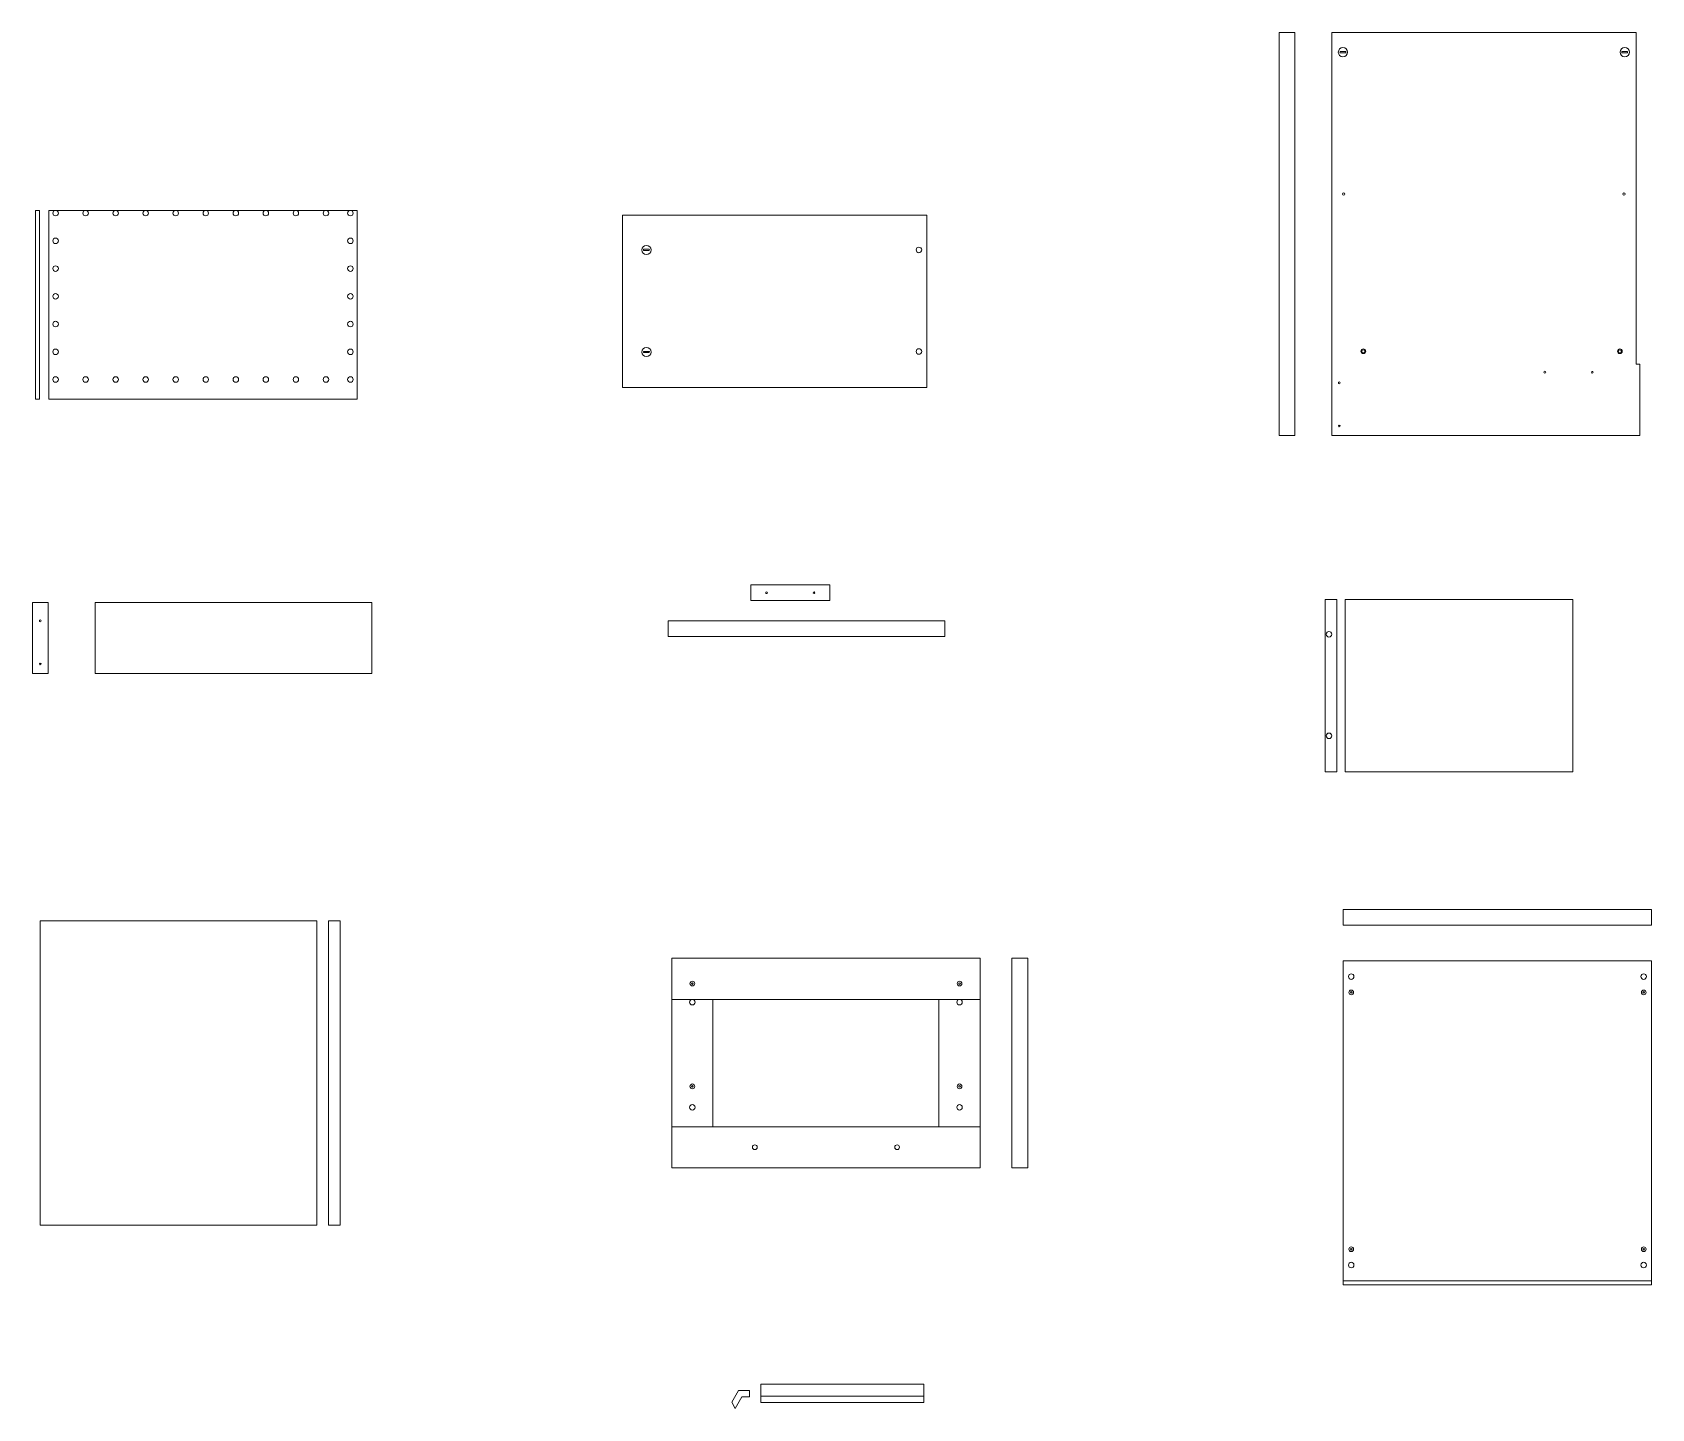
# Model space of a CAD drawing. Header units: centimetres. Extents: x 870 to 8703, y -2721 to 3420.
# Drawn here: x 7884 to 8703, y -106 to 590 of the extents above; entities that cross this region are included whole.
import ezdxf

# ---------------------------------------------------------------- set-up
doc = ezdxf.new("R2010")
doc.units = ezdxf.units.CM
doc.layers.add('A-ELEV-MBE', color=8, linetype='Continuous', lineweight=9)
doc.layers.add('A-SECT-MCUT1', color=7, linetype='Continuous', lineweight=13)

msp = doc.modelspace()

# ---------------------------------------------------------------- linework, layer by layer
at = {"layer": 'A-ELEV-MBE'}
for p, q in [((8514.96, 386.21), (8514.96, 590.21)), ((8522.96, 590.21), (8514.96, 590.21)), ((8522.96, 386.21), (8522.96, 590.21)), ((8541.58, 590.21), (8541.58, 515.41)), ((8541.58, 590.21), (8695.58, 590.21)), ((8695.58, 590.21), (8695.58, 422.21)), ((8541.58, 386.21), (8541.58, 515.41)), ((8695.58, 515.41), (8695.58, 509.41)), ((8695.58, 509.41), (8695.58, 508.96)), ((7887.71, 500.14), (7885.71, 500.14)), ((7885.71, 500.14), (7885.71, 404.54)), ((7887.71, 404.54), (7887.71, 500.14)), ((7892.45, 500.14), (7892.45, 404.54)), ((7892.45, 500.14), (8048.45, 500.14)), ((8048.45, 500.14), (8048.45, 404.54)), ((8182.72, 497.64), (8336.72, 497.64)), ((8182.72, 497.64), (8182.72, 410.44)), ((8336.72, 497.64), (8336.72, 410.44)), ((8695.58, 422.21), (8697.58, 422.21)), ((8697.58, 386.21), (8697.58, 422.21)), ((8182.72, 410.44), (8336.72, 410.44)), ((8336.72, 410.44), (8330.72, 410.44)), ((7887.71, 404.54), (7885.71, 404.54)), ((7892.45, 404.54), (8048.45, 404.54)), ((8522.96, 386.21), (8514.96, 386.21)), ((8541.58, 386.21), (8697.58, 386.21)), ((8247.66, 302.62), (8247.66, 310.62)), ((8247.66, 310.62), (8287.66, 310.62)), ((8287.66, 310.62), (8287.66, 302.62)), ((7884.11, 301.73), (7892.11, 301.73)), ((7884.11, 265.73), (7884.11, 301.73)), ((7892.11, 301.73), (7892.11, 265.73)), ((7915.82, 265.73), (7915.82, 301.73)), ((7915.82, 301.73), (8055.82, 301.73)), ((8055.82, 301.73), (8055.82, 265.73)), ((8287.66, 302.62), (8247.66, 302.62)), ((8538.21, 215.9), (8538.21, 303.1)), ((8538.21, 303.1), (8544.21, 303.1)), ((8544.21, 303.1), (8540.21, 303.1)), ((8544.21, 303.1), (8544.21, 215.9)), ((8548.38, 303.11), (8663.58, 303.11)), ((8548.38, 215.91), (8548.38, 303.11)), ((8548.38, 303.11), (8663.58, 303.11)), ((8663.58, 303.11), (8663.58, 215.91)), ((8205.84, 284.45), (8205.84, 292.45)), ((8205.84, 292.45), (8345.84, 292.45)), ((8345.84, 292.45), (8345.84, 284.45)), ((8205.84, 284.45), (8345.84, 284.45)), ((7884.11, 265.73), (7892.11, 265.73)), ((7915.82, 265.73), (8055.82, 265.73)), ((8544.21, 215.9), (8538.21, 215.9)), ((8663.58, 215.91), (8548.38, 215.91)), ((7888.08, 140.5), (7888.08, -13.5)), ((8028.08, 140.5), (7888.08, 140.5)), ((8028.08, -13.5), (8028.08, 140.5)), ((8033.91, -13.5), (8033.91, 140.5)), ((8033.91, 140.5), (8039.91, 140.5)), ((8039.91, 140.5), (8039.91, -13.5)), ((8547.48, 138.34), (8547.48, 146.34)), ((8547.48, 146.34), (8703.48, 146.34)), ((8703.48, 146.34), (8703.48, 138.34)), ((8703.48, 138.34), (8547.48, 138.34)), ((8207.68, 15.56), (8207.68, 121.56)), ((8207.68, 121.56), (8363.68, 121.56)), ((8363.68, 121.56), (8363.68, 15.56)), ((8379.78, 15.56), (8379.78, 121.56)), ((8379.78, 121.56), (8387.78, 121.56)), ((8387.78, 121.56), (8387.78, 15.56)), ((8547.48, 120.32), (8703.48, 120.32)), ((8547.48, -43.68), (8547.48, 120.32)), ((8703.48, 120.32), (8703.48, -43.68)), ((8207.68, 100.76), (8363.68, 100.76)), ((8207.68, 100.76), (8218.08, 100.76)), ((8228.48, 100.76), (8228.48, 36.36)), ((8342.88, 100.76), (8342.88, 36.36)), ((8363.68, 100.76), (8353.28, 100.76)), ((8207.68, 36.36), (8363.68, 36.36)), ((8207.68, 36.36), (8207.68, 25.96)), ((8207.68, 15.56), (8363.68, 15.56)), ((8379.78, 15.56), (8387.78, 15.56)), ((7888.08, -13.5), (8028.08, -13.5)), ((8033.91, -13.5), (8039.91, -13.5)), ((8703.37, -41.68), (8547.48, -41.68)), ((8703.48, -43.68), (8547.48, -43.68)), ((8241.47, -97.14), (8238, -103.14)), ((8247.07, -97.14), (8241.47, -97.14)), ((8247.07, -97.14), (8247.07, -100.34)), ((8335.16, -94), (8252.76, -94)), ((8252.76, -94), (8252.76, -103.2)), ((8335.16, -94), (8335.16, -103.2)), ((8238, -103.14), (8239.66, -106.34)), ((8243.07, -100.34), (8239.66, -106.34)), ((8247.07, -100.34), (8243.07, -100.34)), ((8252.76, -100), (8335.16, -100)), ((8252.76, -103.2), (8335.16, -103.2))]:
    msp.add_line(p, q, dxfattribs=at)
for centre, radius in [((7895.85, 498.74), 1.4), ((7911.05, 498.74), 1.4), ((7926.25, 498.74), 1.4), ((7941.45, 498.74), 1.4), ((7956.65, 498.74), 1.4), ((7971.85, 498.74), 1.4), ((7987.05, 498.74), 1.4), ((8002.25, 498.74), 1.4), ((8017.45, 498.74), 1.4), ((8032.65, 498.74), 1.4), ((8045.05, 498.74), 1.4), ((7895.85, 484.7), 1.4), ((8045.05, 484.7), 1.4), ((7895.85, 470.66), 1.4), ((8045.05, 470.66), 1.4), ((7895.85, 456.62), 1.4), ((8045.05, 456.62), 1.4), ((7895.85, 442.58), 1.4), ((8045.05, 442.58), 1.4), ((7895.85, 428.54), 1.4), ((8045.05, 428.54), 1.4), ((7895.85, 414.5), 1.4), ((7911.05, 414.5), 1.4), ((7926.25, 414.5), 1.4), ((7941.45, 414.5), 1.4), ((7956.65, 414.5), 1.4), ((7971.85, 414.5), 1.4), ((7987.05, 414.5), 1.4), ((8002.25, 414.5), 1.4), ((8017.45, 414.5), 1.4), ((8032.65, 414.5), 1.4), ((8045.05, 414.5), 1.4), ((8218.08, 108.76), 1.2), ((8218.08, 108.76), 0.4), ((8353.28, 108.76), 1.2), ((8353.28, 108.76), 0.4), ((8551.48, 112.32), 1.4), ((8699.48, 112.32), 1.4), ((8218.08, 99.36), 1.4), ((8353.28, 99.36), 1.4), ((8551.48, 104.32), 1.2), ((8551.48, 104.32), 0.4), ((8699.48, 104.32), 1.2), ((8699.48, 104.32), 0.4), ((8218.08, 56.76), 1.2), ((8353.28, 56.76), 1.2), ((8218.08, 56.76), 0.4), ((8353.28, 56.76), 0.4), ((8218.08, 46.16), 1.4), ((8353.28, 46.16), 1.4), ((8249.68, 25.96), 1.2), ((8321.68, 25.96), 1.2), ((8551.48, -25.68), 1.2), ((8699.48, -25.68), 1.2), ((8551.48, -33.68), 1.4), ((8551.48, -25.68), 0.4), ((8699.48, -33.68), 1.4), ((8699.48, -25.68), 0.4)]:
    msp.add_circle(centre, radius, dxfattribs=at)
at = {"layer": 'A-SECT-MCUT1'}
for p, q in [((8548.7, 580.53), (8545.82, 580.53)), ((8545.82, 579.89), (8548.7, 579.89)), ((8688.46, 580.53), (8691.34, 580.53)), ((8691.34, 579.89), (8688.46, 579.89)), ((8196.28, 480.41), (8193.4, 480.41)), ((8193.4, 479.77), (8196.28, 479.77)), ((8196.28, 428.77), (8193.4, 428.77)), ((8193.4, 428.13), (8196.28, 428.13)), ((8287.66, 310.62), (8287.66, 310.62))]:
    msp.add_line(p, q, dxfattribs=at)
for centre, radius in [((8547.26, 580.2), 2.32), ((8689.9, 580.2), 2.32), ((8547.66, 508.36), 0.6), ((8689.5, 508.36), 0.6), ((8194.84, 480.09), 2.32), ((8332.72, 480.11), 1.4), ((8194.84, 428.44), 2.32), ((8332.72, 428.69), 1.4), ((8557.6, 428.8), 1.2), ((8557.6, 428.8), 0.8), ((8687.41, 428.8), 1.2), ((8687.41, 428.8), 0.8), ((8649.43, 418.21), 0.46), ((8673.43, 418.21), 0.4), ((8545.43, 412.82), 0.46), ((8545.43, 391.01), 0.4), ((8255.66, 306.62), 0.46), ((8279.66, 306.62), 0.4), ((7888.11, 292.34), 0.46), ((8540.21, 285.57), 1.4), ((7888.11, 270.53), 0.4), ((8540.21, 234.15), 1.4)]:
    msp.add_circle(centre, radius, dxfattribs=at)
for centre, radius, start, end in [((8547.56, 580.21), 1.77, 169.6024, 190.3976), ((8547.05, 580.21), 1.67, 348.96976, 11.03024), ((8690.1, 580.21), 1.67, 168.96976, 191.03024), ((8689.59, 580.21), 1.77, 349.6024, 10.3976), ((8195.15, 480.09), 1.77, 169.6024, 190.3976), ((8194.64, 480.09), 1.67, 348.96976, 11.03024), ((8195.15, 428.45), 1.77, 169.6024, 190.3976), ((8194.64, 428.45), 1.67, 348.96976, 11.03024)]:
    msp.add_arc(centre, radius, start, end, dxfattribs=at)

doc.saveas('drawing.dxf')
